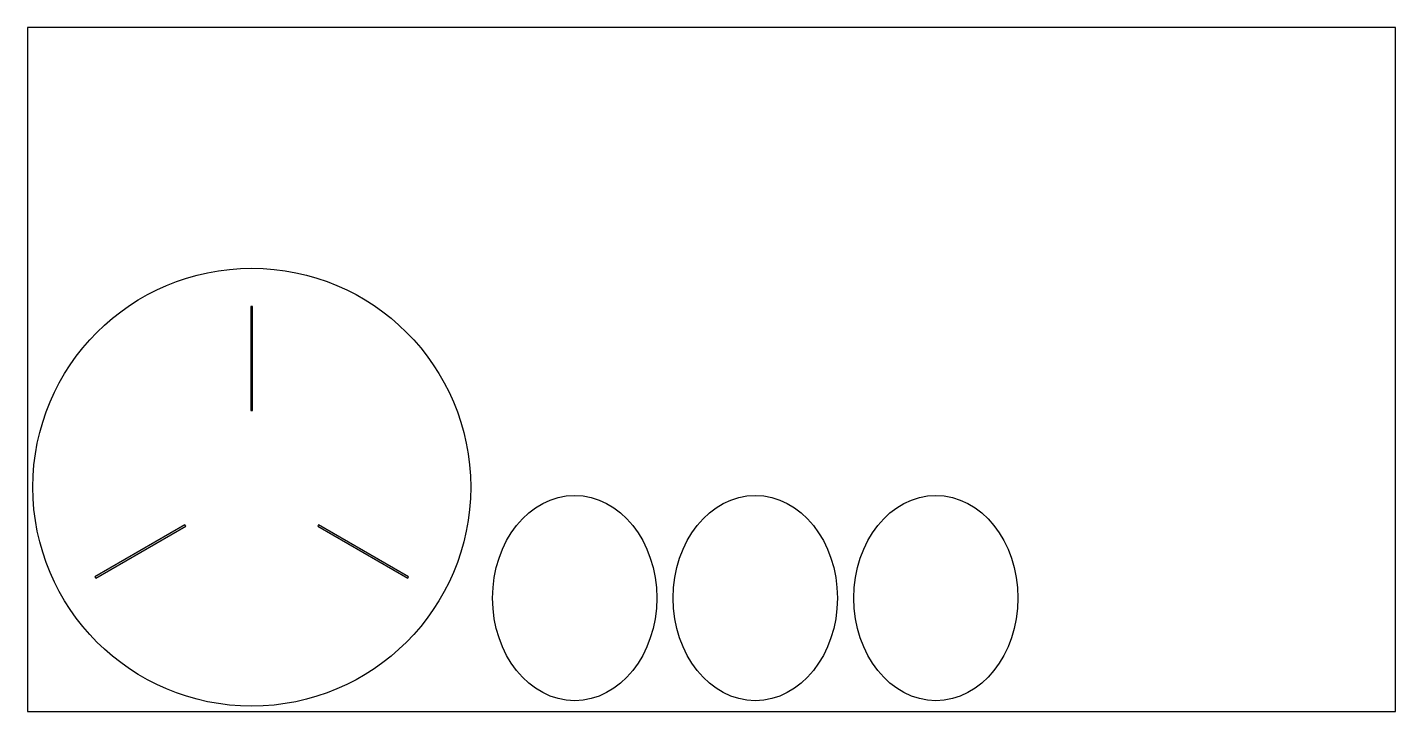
# Model space of a CAD drawing. Header units: millimetres. Extents: x 0 to 2500, y 0 to 1250.
import ezdxf

# ---------------------------------------------------------------- set-up
doc = ezdxf.new("R2010")
doc.units = ezdxf.units.MM
doc.layers.add('CUT', color=7, linetype='Continuous')
doc.layers.add('SHEET', color=1, linetype='Continuous')

msp = doc.modelspace()

# ---------------------------------------------------------------- linework, layer by layer
at = {"layer": 'CUT'}
for points in [[(411.5, 550), (411.5, 740), (408.5, 740), (408.5, 550)], [(288, 341.3), (123.5, 246.3), (125, 243.7), (289.5, 338.7)], [(530.5, 338.7), (695, 243.7), (696.5, 246.3), (532, 341.3)]]:
    msp.add_lwpolyline(points, close=True, dxfattribs=at)
msp.add_circle((410, 410), 400, dxfattribs=at)
for centre in [(1000, 207.5), (1330, 207.5), (1660, 207.5)]:
    msp.add_ellipse(centre, major_axis=(0, 187.5), ratio=0.8, dxfattribs=at)
at = {"layer": 'SHEET'}
msp.add_lwpolyline([(0, 0), (2500, 0), (2500, 1250), (0, 1250)], close=True, dxfattribs=at)

doc.saveas('drawing.dxf')
